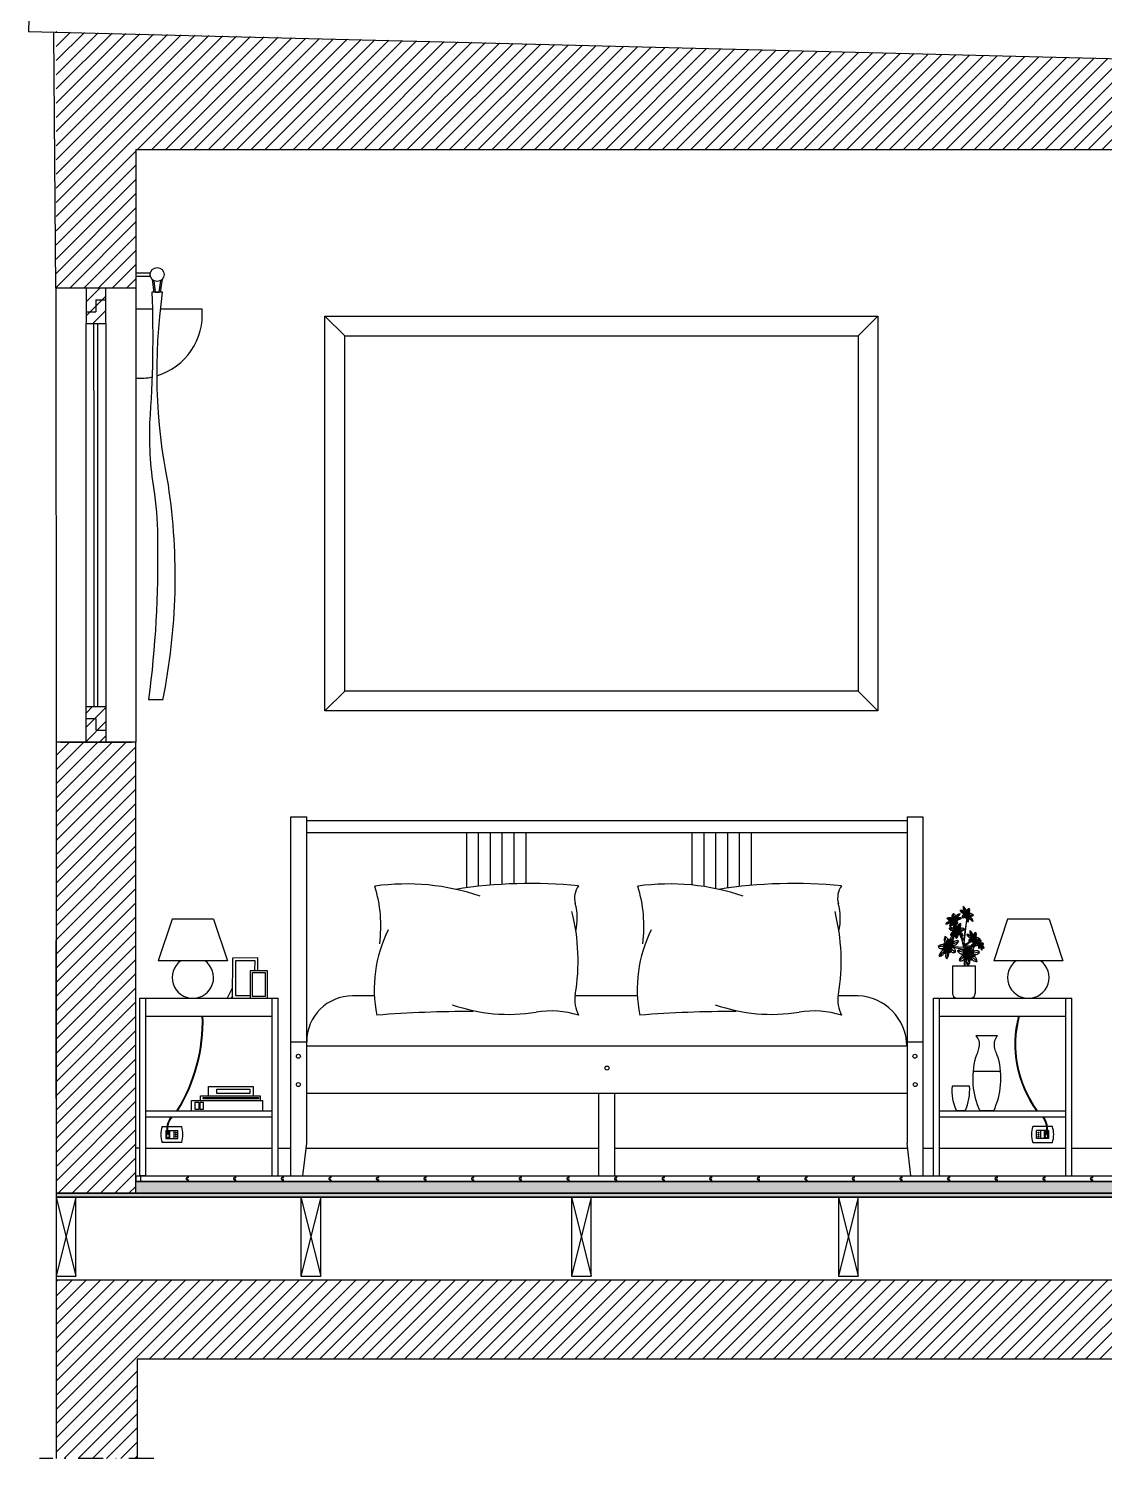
# Model space of a CAD drawing. Header units: millimetres. Extents: x -34406 to 2004, y -1078 to 14557.
# Drawn here: x 36.6 to 309, y -529.2 to -167.1 of the extents above; entities that cross this region are included whole.
import ezdxf

# ---------------------------------------------------------------- set-up
doc = ezdxf.new("R2010")
doc.units = ezdxf.units.MM
doc.header["$LTSCALE"] = 0.5
doc.linetypes.add('TRATTOPUNTO', pattern=[25.4, 12.7, -6.35, 0, -6.35])
for name, color, linetype in [('.', 254, 'Continuous'), ('A-FURN', 8, 'Continuous'), ('A-GLAZ-FULL', 4, 'Continuous'), ('A-SECT-PATT', 254, 'Continuous'), ('DETTAGLI', 60, 'Continuous'), ('IN-FURN', 3, 'Continuous'), ('interruzione', 200, 'Continuous'), ('PARQUET', 35, 'Continuous'), ('RETINI', 30, 'Continuous')]:
    doc.layers.add(name, color=color, linetype=linetype)
doc.layers.add('A-ELEV-MBE1', color=7, linetype='Continuous', lineweight=35)
doc.layers.add('A-SECT-MCUT', color=254, linetype='Continuous', lineweight=35)
pattern_1 = [(0, (947.4802, -902.038), (0, 1.397), [1.016, -0.381]), (90, (947.4802, -902.038), (-1.397, 9e-17), [1.016, -0.381])]

msp = doc.modelspace()

# ---------------------------------------------------------------- hatches: boundary and pattern name
at = {"layer": '.', "ltscale": 0.6, "transparency": 33554687}
h = msp.add_hatch(dxfattribs=at)
h.set_pattern_fill('ANSI31', color=256, scale=0.8)
h.paths.add_polyline_path([(56.12, -232.8), (51.12, -232.8), (51.12, -238.75), (53.62, -238.75), (53.62, -235.75), (56.12, -235.75)])
h.paths.add_polyline_path([(56.12, -235.75), (53.62, -235.75), (53.62, -238.75), (51.12, -238.75), (51.12, -241.75), (56.12, -241.75)])
h.paths.add_polyline_path([(56.13, -338.79), (51.13, -338.79), (51.13, -341.79), (53.63, -341.79), (53.63, -344.79), (56.13, -344.79)])
h.paths.add_polyline_path([(56.13, -344.79), (53.63, -344.79), (53.63, -341.79), (51.13, -341.79), (51.13, -347.79), (56.13, -347.79)])
at = {"layer": '.', "transparency": 33554687}
h = msp.add_hatch(dxfattribs=at)
h.set_pattern_fill('ANSI31', color=256, scale=0.8)
h.paths.add_polyline_path([(503.15, -484.06), (454.04, -484.06), (43.54, -484.06), (43.54, -529.2), (64.04, -529.2), (64.04, -504.06), (438.79, -504.06), (438.79, -529.2), (454.04, -529.2), (454.04, -504.06), (503.15, -504.06)])
h.paths.add_polyline_path([(1007.27, -484.06), (596.76, -484.06), (547.66, -484.06), (547.66, -504.06), (596.76, -504.06), (596.76, -529.2), (612.01, -529.2), (612.01, -504.06), (986.76, -504.06), (986.76, -529.2), (1007.27, -529.2)])
h.paths.add_polyline_path([(1507.35, -473.19), (1239.74, -473.19), (1239.74, -473.19), (1234.74, -473.19), (1190.21, -473.19), (1190.21, -473.19), (1185.21, -473.19), (1137.16, -473.19), (1137.16, -473.19), (1132.16, -473.19), (1121.66, -473.19), (1121.66, -493.19), (1185.21, -493.19), (1185.21, -518.19), (1199.22, -518.19), (1199.22, -493.19), (1493.19, -493.19), (1493.19, -518.19), (1507.35, -518.19)])
h.paths.add_polyline_path([(2003.51, -473.15), (1993.02, -473.15), (1993.02, -473.15), (1988.02, -473.15), (1939.97, -473.15), (1939.97, -473.15), (1934.97, -473.15), (1890.43, -473.15), (1890.43, -473.15), (1885.43, -473.15), (1617.99, -473.15), (1617.99, -518.15), (1631.99, -518.15), (1631.99, -493.15), (1925.95, -493.15), (1925.95, -518.15), (1939.97, -518.15), (1939.97, -493.15), (2003.51, -493.15)])
at = {"layer": 'A-SECT-PATT', "transparency": 33554687}
h = msp.add_hatch(dxfattribs=at)
h.set_pattern_fill('ANSI31', color=256, scale=0.8)
h.set_pattern_definition([(45, (947.4802, -902.038), (-1.796051, 1.796051), [])])
h.paths.add_polyline_path([(63.74, -347.79), (43.54, -347.79), (43.54, -462.06), (63.74, -462.06), (63.74, -459.06)])
h.paths.add_polyline_path([(43.54, -232.8), (63.74, -232.8), (63.74, -197.66), (403.74, -197.66), (438.74, -197.66), (438.74, -259.06), (443.24, -259.06), (453.74, -259.06), (453.74, -178.37), (334.53, -175.29), (43.54, -167.82)])
h = msp.add_hatch(dxfattribs=at)
h.set_pattern_fill('ANGLE', color=256, scale=0.2)
h.set_pattern_definition(pattern_1)
h.paths.add_polyline_path([(149.51, -462.06), (43.54, -462.06), (43.54, -463.06), (48.54, -463.06), (149.22, -463.06)])
h = msp.add_hatch(dxfattribs=at)
h.set_pattern_fill('ANGLE', color=256, scale=0.2)
h.set_pattern_definition(pattern_1)
h.paths.add_polyline_path([(336.37, -462.06), (149.51, -462.06), (149.22, -463.06), (336.23, -463.06)])
h.paths.add_polyline_path([(503.15, -462.06), (336.37, -462.06), (336.23, -463.06), (503.15, -463.06)])
at = {"layer": 'RETINI', "transparency": 33554508}
h = msp.add_hatch(color=256, dxfattribs=at)
h.dxf.hatch_style = 1
h.paths.add_polyline_path([(438.7, -459.07), (63.74, -459.08), (63.74, -462.06), (438.7, -462.06)])

# ---------------------------------------------------------------- linework, layer by layer
for p, q in [((334.53, -175.29), (36.56, -167.91)), ((63.74, -197.66), (438.74, -197.66)), ((63.74, -197.66), (63.74, -232.8)), ((63.74, -232.8), (43.5, -232.8)), ((63.74, -347.79), (43.51, -347.79)), ((43.54, -347.79), (43.54, -529.2)), ((453.74, -484.06), (43.54, -484.06)), ((438.79, -504.06), (64.04, -504.06)), ((64.04, -504.06), (64.04, -529.2))]:
    msp.add_line(p, q)
at = {"ltscale": 0.6}
msp.add_line((43.5, -232.8), (42.96, -168.07), dxfattribs=at)
at = {"transparency": 33554687}
for p, q in [((51.12, -232.75), (51.12, -241.75)), ((56.12, -241.75), (56.12, -232.75)), ((51.12, -238.75), (53.61, -238.75)), ((53.62, -235.75), (53.62, -238.75)), ((53.62, -235.75), (56.12, -235.75)), ((51.12, -241.75), (56.12, -241.75)), ((51.13, -338.79), (56.13, -338.79)), ((51.13, -347.79), (51.13, -338.79)), ((56.13, -338.79), (56.13, -347.79)), ((51.13, -341.79), (53.62, -341.79)), ((53.63, -344.79), (53.63, -341.79)), ((53.63, -344.79), (56.13, -344.79)), ((44.63, -347.79), (62.63, -347.79))]:
    msp.add_line(p, q, dxfattribs=at)
for points in [[(36.87, -153.9), (36.56, -167.91)], [(63.74, -462.06), (63.74, -347.79)]]:
    msp.add_lwpolyline(points)
at = {"layer": 'A-ELEV-MBE1'}
msp.add_line((43.54, -398), (43.54, -438), dxfattribs=at)
at = {"layer": 'A-FURN'}
for p, q in [((67.87, -230.56), (68.31, -233.87)), ((68.27, -230.88), (68.61, -233.83)), ((69.63, -233.83), (70.04, -230.88)), ((69.93, -233.87), (70.45, -230.53)), ((68.61, -233.83), (69.63, -233.83)), ((67.91, -238.1), (63.74, -238.1)), ((80.49, -238.1), (69.92, -238.1)), ((111.61, -339.89), (111.61, -239.89)), ((111.61, -239.89), (251.61, -239.89)), ((116.61, -244.89), (111.61, -239.89)), ((246.61, -244.89), (251.61, -239.89)), ((251.61, -239.89), (251.61, -339.89)), ((116.61, -244.89), (246.61, -244.89)), ((116.61, -334.89), (116.61, -244.89)), ((246.61, -244.89), (246.61, -334.89)), ((116.61, -334.89), (111.61, -339.89)), ((246.61, -334.89), (116.61, -334.89)), ((246.61, -334.89), (251.61, -339.89)), ((66.94, -336.94), (70.56, -337.01)), ((251.61, -339.89), (111.61, -339.89)), ((102.98, -457.66), (102.98, -366.66)), ((102.98, -366.66), (106.98, -366.66)), ((106.98, -449.38), (106.98, -366.66)), ((106.98, -367.66), (258.98, -367.66)), ((258.98, -366.66), (262.98, -366.66)), ((258.98, -366.66), (258.98, -449.38)), ((262.98, -366.66), (262.98, -457.66)), ((106.98, -370.66), (258.98, -370.66)), ((147.51, -384.65), (147.51, -370.66)), ((150.51, -384.29), (150.51, -370.66)), ((153.51, -384), (153.51, -370.66)), ((156.51, -383.79), (156.51, -370.66)), ((159.51, -383.65), (159.51, -370.66)), ((162.51, -383.58), (162.51, -370.66)), ((204.51, -370.66), (204.51, -383.98)), ((207.51, -370.66), (207.51, -384.36)), ((210.51, -370.66), (210.51, -384.9)), ((213.51, -370.66), (213.51, -384.73)), ((216.51, -370.66), (216.51, -384.36)), ((219.51, -370.66), (219.51, -384.05)), ((72.9, -392.66), (69.4, -403.16)), ((83.4, -392.66), (72.9, -392.66)), ((83.4, -392.66), (86.9, -403.16)), ((284.45, -392.66), (280.95, -403.16)), ((294.95, -392.66), (284.45, -392.66)), ((294.95, -392.66), (298.45, -403.16)), ((86.9, -403.16), (69.4, -403.16)), ((298.45, -403.16), (280.95, -403.16)), ((64.74, -412.66), (99.73, -412.66)), ((64.74, -457.66), (64.74, -412.66)), ((66.24, -457.66), (66.24, -412.66)), ((93.45, -412.61), (93.44, -412.63)), ((94.15, -412.62), (94.15, -412.63)), ((98.23, -457.67), (98.23, -412.67)), ((99.73, -457.67), (99.73, -412.67)), ((265.7, -457.66), (265.7, -412.66)), ((265.7, -412.66), (300.69, -412.66)), ((267.2, -457.66), (267.2, -412.66)), ((299.19, -457.67), (299.19, -412.67)), ((300.69, -457.67), (300.69, -412.67)), ((66.24, -417.16), (98.23, -417.16)), ((267.2, -417.16), (299.19, -417.16)), ((102.98, -423.66), (106.98, -423.66)), ((258.98, -423.66), (262.98, -423.66)), ((106.98, -424.66), (258.98, -424.66)), ((106.98, -436.66), (258.98, -436.66)), ((180.98, -457.66), (180.98, -436.66)), ((184.98, -457.66), (184.98, -436.66)), ((66.24, -441.16), (98.23, -441.16)), ((267.2, -441.16), (299.19, -441.16)), ((66.24, -442.66), (98.23, -442.66)), ((267.2, -442.66), (299.19, -442.66)), ((105.98, -457.66), (106.98, -449.38)), ((259.98, -457.66), (258.98, -449.38))]:
    msp.add_line(p, q, dxfattribs=at)
at = {"layer": 'A-FURN', "ltscale": 2}
for p, q in [((124.11, -412.02), (118.61, -412.02)), ((190.71, -412.02), (174.94, -412.02)), ((246.58, -412.02), (241.54, -412.02))]:
    msp.add_line(p, q, dxfattribs=at)
at = {"layer": 'A-FURN', "ltscale": 0.5}
for p, q in [((66.24, -457.66), (64.74, -457.66)), ((98.23, -457.66), (99.73, -457.66)), ((102.98, -457.66), (105.98, -457.66)), ((180.98, -457.66), (184.98, -457.66)), ((259.98, -457.66), (262.98, -457.66)), ((265.7, -457.66), (267.2, -457.66)), ((299.19, -457.66), (300.69, -457.66))]:
    msp.add_line(p, q, dxfattribs=at)
at = {"layer": 'A-FURN'}
msp.add_lwpolyline([(67.38, -229.02), (63.74, -229.02), (63.74, -229.74), (67.38, -229.74)], close=True, dxfattribs=at)
for points in [[(67.78, -233.85, -0.027681), (67.18, -266.94, 0.050901), (68.44, -284.97, -0.008328)], [(70.54, -337.13, 0.087625), (71.95, -282.61, -0.084991), (70.49, -233.85, -0.601146)], [(69.06, -254.96, 0.354516), (80.49, -238.1)], [(63.74, -255.6, 0.070493), (67.81, -255.29, 0.032893)], [(69.19, -297.12, -0.037422), (66.94, -336.95)]]:
    msp.add_lwpolyline(points, format="xyb", dxfattribs=at)
msp.add_lwpolyline([(70.49, -233.85), (67.78, -233.85)], dxfattribs=at)
at = {"layer": 'A-FURN', "ltscale": 0.6}
msp.add_lwpolyline([(68.44, -284.97, -0.040279), (69.19, -297.12, -0.068778)], format="xyb", dxfattribs=at)
at = {"layer": 'A-FURN'}
for centre, radius in [((69.12, -229.35), 1.77), ((104.87, -427.34), 0.5), ((260.98, -427.34), 0.5), ((183.02, -430.33), 0.5), ((104.87, -434.51), 0.5), ((261.06, -434.51), 0.5)]:
    msp.add_circle(centre, radius, dxfattribs=at)
for centre, radius, start, end in [((132.24, -441.13), 57.43, 71.0292, 98.0146), ((163.67, -505.82), 122.24, 84.3095, 98.9414), ((198.84, -441.13), 57.43, 71.0292, 98.0146), ((230.27, -505.82), 122.24, 84.3095, 98.9414), ((91.64, -394.35), 34.11, 352.4611, 17.1991), ((180.08, -387.26), 5.28, 144.3788, 195.1988), ((158.24, -394.35), 34.11, 352.4611, 17.1991), ((246.69, -387.26), 5.28, 144.3788, 195.1988), ((124.98, -403.2), 50.72, 350.3711, 14.26), ((160.89, -392.47), 14.6, 347.312, 15.1988), ((191.59, -403.2), 50.72, 350.3711, 14.26), ((227.5, -392.47), 14.6, 347.312, 15.1988), ((157.64, -410.38), 33.57, 153.3319, 191.2891), ((224.24, -410.38), 33.57, 153.3319, 191.2891), ((78.15, -407.41), 5.25, 125.9506, 54.0494), ((289.7, -407.41), 5.25, 125.9506, 54.0494), ((183.36, -413.1), 8.49, 170.3711, 206.9649), ((249.96, -413.1), 8.49, 170.3711, 206.9649), ((147.08, -691.08), 275.05, 89.5815, 94.6632), ((158.11, -373.57), 43.16, 250.6572, 279.2501), ((168.81, -438.91), 23.04, 72.3598, 99.3926), ((213.68, -691.08), 275.05, 89.5815, 94.6632), ((224.71, -373.57), 43.16, 250.6572, 279.2501), ((235.41, -438.91), 23.04, 72.3598, 99.3926)]:
    msp.add_arc(centre, radius, start, end, dxfattribs=at)
at = {"layer": 'A-FURN', "ltscale": 2}
for centre, radius, start, end in [((118.61, -423.66), 11.63, 90, 180), ((246.05, -424.94), 12.92, 1.2362, 87.651)]:
    msp.add_arc(centre, radius, start, end, dxfattribs=at)
at = {"layer": 'A-GLAZ-FULL', "ltscale": 0.6}
for p, q in [((43.5, -232.8), (43.54, -347.79)), ((63.74, -232.8), (63.74, -347.79))]:
    msp.add_line(p, q, dxfattribs=at)
at = {"layer": 'A-GLAZ-FULL', "transparency": 33554687}
for p, q in [((51.13, -275.79), (51.12, -241.75)), ((53.13, -275.79), (53.12, -241.75)), ((54.13, -275.79), (54.12, -241.75)), ((56.12, -241.75), (56.13, -275.79)), ((51.13, -338.79), (51.13, -275.79)), ((53.13, -338.79), (53.13, -275.79)), ((54.13, -338.79), (54.13, -275.79)), ((56.13, -275.79), (56.13, -338.79))]:
    msp.add_line(p, q, dxfattribs=at)
at = {"layer": 'A-SECT-MCUT'}
for p, q in [((443.24, -459.06), (63.74, -459.06)), ((43.53, -462.06), (453.74, -462.06)), ((503.15, -463.06), (43.53, -463.06))]:
    msp.add_line(p, q, dxfattribs=at)
at = {"layer": 'A-SECT-PATT'}
for p, q in [((48.54, -463.06), (43.54, -483.06)), ((43.54, -463.06), (48.54, -483.06)), ((110.53, -463.06), (105.53, -483.06)), ((105.53, -463.06), (110.53, -483.06)), ((179.03, -463.06), (174.03, -483.06)), ((174.03, -463.06), (179.03, -483.06)), ((241.64, -463.06), (246.64, -483.06)), ((246.64, -463.06), (241.64, -483.06))]:
    msp.add_line(p, q, dxfattribs=at)
for points in [[(48.54, -463.06), (43.54, -463.06), (43.54, -483.06), (48.54, -483.06)], [(110.53, -463.06), (105.53, -463.06), (105.53, -483.06), (110.53, -483.06)], [(179.03, -463.06), (174.03, -463.06), (174.03, -483.06), (179.03, -483.06)], [(246.64, -463.06), (241.64, -463.06), (241.64, -483.06), (246.64, -483.06)]]:
    msp.add_lwpolyline(points, close=True, dxfattribs=at)
at = {"layer": 'DETTAGLI'}
for p, q in [((274.18, -391.43), (272.4, -390.4)), ((274.18, -391.43), (273.19, -389.39)), ((274.18, -391.43), (273.26, -390.41)), ((274.18, -391.43), (274.03, -390.25)), ((274.18, -391.43), (274.73, -389.92)), ((274.18, -391.43), (274.92, -390.97)), ((271.97, -392.11), (268.76, -393.88)), ((271.74, -393.02), (269.14, -392.37)), ((270.77, -392.78), (269.56, -393.01)), ((272.36, -391.18), (269.81, -393.74)), ((271.29, -391.71), (269.9, -394.56)), ((270.77, -392.78), (270.21, -392.11)), ((270.77, -392.78), (270.74, -391.17)), ((270.77, -392.78), (272.78, -392.39)), ((270.77, -392.78), (270.78, -393.74)), ((270.77, -392.78), (271.68, -393.89)), ((274.18, -391.43), (272.94, -392.18)), ((274.18, -391.43), (273.17, -391.34)), ((274.18, -391.43), (273.85, -392.33)), ((274.18, -391.43), (274.42, -393.39)), ((274.18, -391.43), (275.85, -391.58)), ((274.18, -391.43), (275.71, -393.12)), ((274.18, -391.43), (275.24, -392.04)), ((274.18, -391.43), (274.77, -392.65)), ((270.8, -398.08), (267.09, -402.05)), ((269.41, -399.57), (268.58, -397.09)), ((269.41, -399.57), (270.9, -396.48)), ((269.41, -399.57), (269.63, -397.71)), ((269.41, -399.57), (272.09, -398.19)), ((275.87, -397.53), (274.09, -396.51)), ((275.87, -397.53), (274.63, -398.29)), ((275.87, -397.53), (274.86, -397.44)), ((274.88, -395.5), (276.46, -398.75)), ((275.87, -397.53), (274.95, -396.51)), ((275.87, -397.53), (275.53, -398.44)), ((275.87, -397.53), (275.72, -396.35)), ((275.87, -397.53), (276.42, -396.02)), ((275.87, -397.53), (276.61, -397.08)), ((275.87, -397.53), (276.1, -399.5)), ((275.87, -397.53), (277.54, -397.68)), ((275.87, -397.53), (277.4, -399.23)), ((275.87, -397.53), (276.93, -398.15)), ((277.57, -399.12), (276.82, -397.9)), ((277.57, -399.12), (277.33, -398.3)), ((277.57, -399.12), (277.62, -397.89)), ((269.41, -399.57), (266.88, -399.57)), ((269.41, -399.57), (267.79, -400.39)), ((269.41, -399.57), (268.29, -398.74)), ((269.41, -399.57), (268.51, -401.42)), ((269.41, -399.57), (269.04, -402.66)), ((269.41, -399.57), (269.9, -401.06)), ((269.41, -399.57), (270.92, -399.57)), ((269.41, -399.57), (271.26, -400.94)), ((277.57, -399.12), (276.58, -398.82)), ((277.57, -399.12), (276.99, -398.61)), ((277.57, -399.12), (277.08, -399.3)), ((277.57, -399.12), (277.09, -399.97)), ((277.57, -399.12), (277.53, -399.85)), ((277.57, -399.12), (277.85, -398.6)), ((277.57, -399.12), (278.38, -398.81)), ((277.57, -399.12), (278.15, -399.29)), ((277.57, -399.12), (278.52, -399.96)), ((277.57, -399.12), (277.95, -400.47)), ((277.57, -399.12), (278.01, -399.85)), ((270.51, -404.48), (276.23, -404.48)), ((270.51, -404.48), (270.51, -411.46)), ((276.23, -404.48), (276.23, -411.46)), ((88.16, -409.92), (86.85, -412.63)), ((88.15, -412.1), (87.88, -412.64)), ((271.45, -412.63), (275.29, -412.63)), ((281.93, -422.13), (276.43, -422.13)), ((282.68, -431.17), (275.68, -431.17)), ((80.11, -438.58), (80.11, -437.38)), ((80.11, -437.38), (95.22, -437.38)), ((82.14, -437.38), (82.14, -435.01)), ((82.14, -435.01), (93.39, -435.01)), ((93.39, -435.01), (93.39, -437.38)), ((95.22, -437.38), (95.22, -438.58)), ((274.8, -434.89), (270.41, -434.89)), ((77.8, -441.15), (77.8, -438.58)), ((77.8, -438.58), (95.8, -438.58)), ((95.8, -438.58), (95.8, -441.15)), ((273.7, -441.16), (271.51, -441.16)), ((280.93, -441.17), (277.43, -441.17)), ((70.34, -445.17), (71.59, -445.17)), ((71.78, -445.17), (75.34, -445.17)), ((294.36, -445.17), (290.8, -445.17)), ((295.8, -445.17), (294.55, -445.17)), ((71.34, -446.17), (71.34, -448.17)), ((71.34, -446.17), (71.56, -446.17)), ((71.34, -448.17), (74.34, -448.17)), ((71.51, -446.44), (71.59, -446.44)), ((71.51, -447.89), (71.51, -446.44)), ((72.17, -447.89), (71.51, -447.89)), ((71.75, -446.17), (74.34, -446.17)), ((71.77, -446.44), (72.17, -446.44)), ((72.17, -446.44), (72.17, -447.89)), ((72.34, -448.17), (72.34, -446.17)), ((73.34, -446.17), (73.34, -448.17)), ((74.34, -448.17), (74.34, -446.17)), ((291.8, -448.17), (291.8, -446.17)), ((294.4, -446.17), (291.8, -446.17)), ((294.8, -448.17), (291.8, -448.17)), ((292.8, -446.17), (292.8, -448.17)), ((293.8, -448.17), (293.8, -446.17)), ((294.37, -446.44), (293.98, -446.44)), ((293.98, -446.44), (293.98, -447.89)), ((293.98, -447.89), (294.64, -447.89)), ((294.64, -446.44), (294.56, -446.44)), ((294.8, -446.17), (294.58, -446.17)), ((294.64, -447.89), (294.64, -446.44)), ((294.8, -446.17), (294.8, -448.17)), ((75.34, -449.17), (70.34, -449.17)), ((290.8, -449.17), (295.8, -449.17))]:
    msp.add_line(p, q, dxfattribs=at)
for points in [[(273.71, -404.48), (273.71, -399.8), (277.91, -399.12), (273.71, -399.57), (275.98, -397.42), (273.37, -399.46), (274.26, -391.23), (273.3, -398.04), (270.77, -392.78), (272.81, -397.64), (273.26, -399.8), (269.41, -399.57), (273.49, -400.25), (273.43, -404.48)], [(94.61, -405.67), (94.63, -402.44), (88.22, -402.46), (88.14, -412.61), (94.57, -412.63)], [(93.87, -405.67), (93.89, -403.18), (88.96, -403.19), (88.91, -411.97), (92.64, -411.96)]]:
    msp.add_lwpolyline(points, dxfattribs=at)
for points in [[(271.59, -395.49), (270.67, -394.69, 0.477945), (271.29, -395.23, 0.477945), (270.67, -394.69)], [(271.59, -395.49), (270.79, -393.63, 0.477945), (271.33, -394.89, 0.477945), (270.79, -393.63)], [(272.54, -393.71), (271.01, -396.56, 0.477945), (271.4, -395.83, 0.477945), (271.01, -396.56)], [(271.59, -395.49), (271.64, -394.28, 0.477945), (271.6, -395.1, 0.477945), (271.64, -394.28)], [(272.54, -393.71, 0.477945), (271.89, -394.91, 0.477945), (272.54, -393.71)], [(271.59, -395.49), (269.64, -394.95, 0.477945), (270.96, -395.31, 0.477945), (269.64, -394.95)], [(271.59, -395.49), (269.95, -396.68, 0.477945), (271.06, -395.87, 0.477945), (269.95, -396.68)], [(271.59, -395.49), (270.39, -395.7, 0.477945), (271.2, -395.56, 0.477945), (270.39, -395.7)], [(271.59, -395.49), (271.49, -397.51, 0.477945), (271.56, -396.14, 0.477945), (271.49, -397.51)], [(271.59, -395.49), (272.57, -394.78, 0.477945), (271.9, -395.26, 0.477945), (272.57, -394.78)], [(271.59, -395.49), (273.57, -395.13, 0.477945), (272.23, -395.37, 0.477945), (273.57, -395.13)], [(271.59, -395.49), (272.06, -396.6, 0.477945), (271.74, -395.85, 0.477945), (272.06, -396.6)], [(271.59, -395.49), (273.11, -396.82, 0.477945), (272.08, -395.92, 0.477945), (273.11, -396.82)], [(271.59, -395.49), (272.75, -395.81, 0.477945), (271.96, -395.59, 0.477945), (272.75, -395.81)], [(274.54, -401.42), (271.75, -400.65, 0.477945), (273.64, -401.17, 0.477945), (271.75, -400.65)], [(274.54, -401.42), (272.2, -403.12, 0.477945), (273.78, -401.97, 0.477945), (272.2, -403.12)], [(274.54, -401.42), (272.83, -401.73, 0.477945), (273.98, -401.52, 0.477945), (272.83, -401.73)], [(274.54, -401.42), (273.23, -400.28, 0.477945), (274.11, -401.05, 0.477945), (273.23, -400.28)], [(274.54, -401.42), (273.4, -398.77, 0.477945), (274.17, -400.56, 0.477945), (273.4, -398.77)], [(274.54, -401.42), (273.71, -402.95, 0.477945), (274.27, -401.91, 0.477945), (273.71, -402.95)], [(274.61, -399.69), (274.41, -404.3, 0.477945), (274.49, -402.35, 0.477945), (274.41, -404.3)], [(274.61, -399.69, 0.477945), (274.56, -400.86, 0.477945), (274.61, -399.69)], [(274.54, -401.42), (275.9, -398.88, 0.477945), (274.98, -400.6, 0.477945), (275.9, -398.88)], [(274.54, -401.42), (275.94, -400.4, 0.477945), (274.99, -401.09, 0.477945), (275.94, -400.4)], [(274.54, -401.42), (277.37, -400.91, 0.477945), (275.45, -401.26, 0.477945), (277.37, -400.91)], [(274.54, -401.42), (275.22, -403.01, 0.477945), (274.75, -401.94, 0.477945), (275.22, -403.01)], [(274.54, -401.42), (276.71, -403.32, 0.477945), (275.24, -402.04, 0.477945), (276.71, -403.32)], [(274.54, -401.42), (276.2, -401.88, 0.477945), (275.07, -401.57, 0.477945), (276.2, -401.88)], [(74.11, -441.16, 0.148673), (80.53, -417.16)], [(74.3, -441.16, 0.148044), (80.7, -417.16)], [(291.84, -441.16, -0.223393), (287.27, -417.16)], [(292.03, -441.16, -0.225726), (287.47, -417.16)]]:
    msp.add_lwpolyline(points, format="xyb", dxfattribs=at)
for points in [[(97.06, -405.67), (92.69, -405.67), (92.64, -412.6), (97.02, -412.66)], [(96.56, -406.17), (93.2, -406.18), (93.16, -412.16), (96.52, -412.16)], [(80.75, -437.77), (94.77, -437.77), (94.77, -438.12), (80.75, -438.12)], [(84.26, -435.64), (92.56, -435.64), (92.56, -436.76), (84.26, -436.76)], [(78.71, -438.98), (79.63, -438.98), (79.63, -440.83), (78.71, -440.83)], [(80.04, -438.98), (80.78, -438.98), (80.78, -440.83), (80.04, -440.83)]]:
    msp.add_lwpolyline(points, close=True, dxfattribs=at)
for centre in [(73.84, -446.67), (73.84, -447.17), (73.84, -447.67), (292.3, -446.67), (292.3, -447.17), (292.3, -447.67)]:
    msp.add_circle(centre, 0.125, dxfattribs=at)
for centre, radius, start, end in [((271.74, -411.44), 1.23, 181.3821, 256.606), ((275, -411.44), 1.23, 283.394, 358.6179), ((274.12, -424.38), 3.23, 348.3323, 44.1926), ((284.25, -424.38), 3.23, 135.8074, 191.6677), ((267.53, -423.07), 9.94, 331.7599, 348.8308), ((290.83, -423.07), 9.94, 191.1692, 208.2401), ((295.14, -432.91), 19.53, 164.735, 204.9889), ((263.23, -432.91), 19.53, 335.0111, 15.265), ((282.11, -436.07), 11.76, 174.2273, 205.6252), ((262.83, -436.02), 12.02, 334.7136, 5.418), ((76.47, -447.17), 6.44, 161.9195, 198.0805), ((76.52, -445.82), 4.97, 140.491, 195.6737), ((76.58, -445.82), 4.84, 139.1723, 196.0446), ((69.21, -447.17), 6.44, 341.9195, 18.0805), ((296.93, -447.17), 6.44, 161.9195, 198.0805), ((289.57, -445.82), 4.84, 343.9554, 40.8277), ((289.62, -445.82), 4.97, 344.3263, 39.509), ((289.68, -447.17), 6.44, 341.9195, 18.0805), ((71.83, -447.11), 0.104, 207.3287, 332.6713), ((294.31, -447.11), 0.104, 207.3287, 332.6713)]:
    msp.add_arc(centre, radius, start, end, dxfattribs=at)
for centre, major_axis, ratio, start_param, end_param in [((272.96, -391.23), (-0.584, 0.817), 0.625, 4.448853, 6.232247), ((273.04, -390.26), (-0.584, 0.817), 0.625, 1.30726, 3.090654), ((273.93, -390), (-0.584, 0.817), 0.625, 0.409662, 2.193056), ((273.12, -390.17), (-0.584, 0.817), 0.625, 3.551255, 5.334649), ((273.72, -390.56), (-0.351, 0.49), 0.625, 0.858461, 2.641855), ((273.42, -390.94), (-0.351, 0.49), 0.625, 4.000054, 5.783448), ((274.37, -390.74), (-0.351, 0.49), 0.625, -0.039137, 1.744257), ((273.79, -390.55), (-0.351, 0.49), 0.625, 3.102456, 4.88585), ((275, -390.81), (-0.584, 0.817), 0.625, -0.487936, 1.295458), ((274.08, -390.05), (-0.584, 0.817), 0.625, 2.653657, 4.437051), ((274.88, -391.44), (-0.351, 0.49), 0.625, -0.936735, 0.846659), ((274.45, -390.81), (-0.351, 0.49), 0.625, 2.204858, 3.988252), ((273.71, -392.45), (-0.584, 0.817), 0.625, -0.936735, 0.846659), ((273.01, -391.4), (-0.584, 0.817), 0.625, 2.204858, 3.988252), ((273.62, -391.7), (-0.351, 0.49), 0.625, -1.385533, 0.39786), ((273.41, -391.03), (-0.351, 0.49), 0.625, 1.756059, 3.539453), ((274.24, -392.25), (-0.351, 0.49), 0.625, -0.487936, 1.295458), ((273.68, -391.8), (-0.351, 0.49), 0.625, 2.653657, 4.437051), ((274.82, -392.89), (-0.584, 0.817), 0.625, -0.039137, 1.744257), ((273.85, -392.56), (-0.584, 0.817), 0.625, 3.102456, 4.88585), ((274.81, -392.18), (-0.351, 0.49), 0.625, 0.409662, 2.193056), ((274.32, -392.28), (-0.351, 0.49), 0.625, 3.551255, 5.334649), ((274.86, -392.13), (-0.351, 0.49), 0.625, 4.448853, 6.232247), ((274.91, -391.54), (-0.351, 0.49), 0.625, 1.30726, 3.090654), ((274.94, -392.87), (-0.584, 0.817), 0.625, 4.000054, 5.783448), ((275.44, -392.23), (-0.584, 0.817), 0.625, 0.858461, 2.641855), ((275.45, -392.09), (-0.584, 0.817), 0.625, -1.385533, 0.39786), ((275.11, -390.96), (-0.584, 0.817), 0.625, 1.756059, 3.539453), ((269.56, -397.39), (0.81, 1.27), 0.666667, 1.756059, 3.539453), ((268.16, -398.47), (0.81, 1.27), 0.666667, -1.385533, 0.39786), ((269.99, -398.23), (0.488, 0.761), 0.666667, 1.30726, 3.090654), ((269.11, -398.46), (0.488, 0.761), 0.666667, 4.448853, 6.232247), ((271.01, -397.72), (0.81, 1.27), 0.666667, 0.858461, 2.641855), ((270.55, -398.91), (0.488, 0.761), 0.666667, 0.409662, 2.193056), ((270.1, -398.26), (0.488, 0.761), 0.666667, 3.551255, 5.334649), ((269.78, -397.33), (0.81, 1.27), 0.666667, 4.000054, 5.783448), ((271.25, -399.44), (0.81, 1.27), 0.666667, -0.039137, 1.744257), ((271.12, -397.88), (0.81, 1.27), 0.666667, 3.102456, 4.88585), ((274.65, -397.34), (-0.584, 0.817), 0.625, 4.448853, 6.232247), ((274.73, -396.37), (-0.584, 0.817), 0.625, 1.30726, 3.090654), ((275.4, -398.55), (-0.584, 0.817), 0.625, -0.936735, 0.846659), ((274.7, -397.51), (-0.584, 0.817), 0.625, 2.204858, 3.988252), ((275.62, -396.1), (-0.584, 0.817), 0.625, 0.409662, 2.193056), ((275.31, -397.81), (-0.351, 0.49), 0.625, -1.385533, 0.39786), ((275.1, -397.13), (-0.351, 0.49), 0.625, 1.756059, 3.539453), ((274.81, -396.27), (-0.584, 0.817), 0.625, 3.551255, 5.334649), ((275.41, -396.67), (-0.351, 0.49), 0.625, 0.858461, 2.641855), ((275.11, -397.05), (-0.351, 0.49), 0.625, 4.000054, 5.783448), ((275.92, -398.36), (-0.351, 0.49), 0.625, -0.487936, 1.295458), ((275.37, -397.9), (-0.351, 0.49), 0.625, 2.653657, 4.437051), ((276.06, -396.85), (-0.351, 0.49), 0.625, -0.039137, 1.744257), ((276.51, -399), (-0.584, 0.817), 0.625, -0.039137, 1.744257), ((275.48, -396.65), (-0.351, 0.49), 0.625, 3.102456, 4.88585), ((276.69, -396.91), (-0.584, 0.817), 0.625, -0.487936, 1.295458), ((275.54, -398.67), (-0.584, 0.817), 0.625, 3.102456, 4.88585), ((276.5, -398.29), (-0.351, 0.49), 0.625, 0.409662, 2.193056), ((275.77, -396.15), (-0.584, 0.817), 0.625, 2.653657, 4.437051), ((276.01, -398.39), (-0.351, 0.49), 0.625, 3.551255, 5.334649), ((276.57, -397.55), (-0.351, 0.49), 0.625, -0.936735, 0.846659), ((276.14, -396.92), (-0.351, 0.49), 0.625, 2.204858, 3.988252), ((276.54, -398.23), (-0.351, 0.49), 0.625, 4.448853, 6.232247), ((276.6, -397.65), (-0.351, 0.49), 0.625, 1.30726, 3.090654), ((276.63, -398.97), (-0.584, 0.817), 0.625, 4.000054, 5.783448), ((277.13, -398.34), (-0.584, 0.817), 0.625, 0.858461, 2.641855), ((277.14, -398.19), (-0.584, 0.817), 0.625, -1.385533, 0.39786), ((276.8, -397.07), (-0.584, 0.817), 0.625, 1.756059, 3.539453), ((277.25, -398.15), (-0.267, 0.568), 0.6, 0.858461, 2.641855), ((276.89, -398.47), (-0.267, 0.568), 0.6, 4.000054, 5.783448), ((277.56, -398.58), (-0.16, 0.341), 0.6, 0.409662, 2.193056), ((277.26, -398.58), (-0.16, 0.341), 0.6, 3.551255, 5.334649), ((277.87, -398.46), (-0.267, 0.568), 0.6, -0.039137, 1.744257), ((277.33, -398.15), (-0.267, 0.568), 0.6, 3.102456, 4.88585), ((267.48, -400.44), (0.81, 1.27), 0.666667, -0.487936, 1.295458), ((268, -398.7), (0.81, 1.27), 0.666667, 2.653657, 4.437051), ((267.5, -400.67), (0.81, 1.27), 0.666667, 3.551255, 5.334649), ((268.25, -401.75), (0.81, 1.27), 0.666667, 0.409662, 2.193056), ((268.38, -400.58), (0.488, 0.761), 0.666667, -0.039137, 1.744257), ((268.3, -399.65), (0.488, 0.761), 0.666667, 3.102456, 4.88585), ((268.99, -398.55), (0.488, 0.761), 0.666667, 2.204858, 3.988252), ((268.35, -399.49), (0.488, 0.761), 0.666667, -0.936735, 0.846659), ((269.18, -400.91), (0.488, 0.761), 0.666667, 0.858461, 2.641855), ((268.45, -400.68), (0.488, 0.761), 0.666667, 4.000054, 5.783448), ((269.89, -401.42), (0.81, 1.27), 0.666667, 1.30726, 3.090654), ((268.43, -401.81), (0.81, 1.27), 0.666667, 4.448853, 6.232247), ((270.15, -400.23), (0.488, 0.761), 0.666667, 1.756059, 3.539453), ((269.31, -400.88), (0.488, 0.761), 0.666667, -1.385533, 0.39786), ((270.25, -400.09), (0.488, 0.761), 0.666667, -0.487936, 1.295458), ((270.56, -399.05), (0.488, 0.761), 0.666667, 2.653657, 4.437051), ((271.17, -399.7), (0.81, 1.27), 0.666667, 2.204858, 3.988252), ((270.1, -401.26), (0.81, 1.27), 0.666667, -0.936735, 0.846659), ((276.96, -399.28), (-0.267, 0.568), 0.6, -1.385533, 0.39786), ((276.87, -398.56), (-0.267, 0.568), 0.6, 1.756059, 3.539453), ((277.14, -398.96), (-0.16, 0.341), 0.6, 4.448853, 6.232247), ((277.23, -398.61), (-0.16, 0.341), 0.6, 1.30726, 3.090654), ((277.49, -399.97), (-0.267, 0.568), 0.6, -0.487936, 1.295458), ((277.34, -399.46), (-0.16, 0.341), 0.6, -0.936735, 0.846659), ((277.15, -399.02), (-0.16, 0.341), 0.6, 2.204858, 3.988252), ((277.01, -399.39), (-0.267, 0.568), 0.6, 2.653657, 4.437051), ((277.71, -399.7), (-0.16, 0.341), 0.6, -0.039137, 1.744257), ((277.38, -399.51), (-0.16, 0.341), 0.6, 3.102456, 4.88585), ((278.07, -400.01), (-0.267, 0.568), 0.6, 0.409662, 2.193056), ((277.9, -398.95), (-0.16, 0.341), 0.6, -0.487936, 1.295458), ((277.61, -398.6), (-0.16, 0.341), 0.6, 2.653657, 4.437051), ((277.57, -400.02), (-0.267, 0.568), 0.6, 3.551255, 5.334649), ((277.75, -399.7), (-0.16, 0.341), 0.6, 4.000054, 5.783448), ((277.97, -399.5), (-0.16, 0.341), 0.6, 0.858461, 2.641855), ((277.98, -399.45), (-0.16, 0.341), 0.6, -1.385533, 0.39786), ((277.93, -399.02), (-0.16, 0.341), 0.6, 1.756059, 3.539453), ((278.26, -399.27), (-0.267, 0.568), 0.6, -0.936735, 0.846659), ((277.94, -398.55), (-0.267, 0.568), 0.6, 2.204858, 3.988252), ((278.12, -399.96), (-0.267, 0.568), 0.6, 4.448853, 6.232247), ((278.27, -399.38), (-0.267, 0.568), 0.6, 1.30726, 3.090654)]:
    msp.add_ellipse(centre, major_axis=major_axis, ratio=ratio, start_param=start_param, end_param=end_param, dxfattribs=at)
at = {"layer": 'DETTAGLI', "extrusion": (0, 0, -1)}
for centre, major_axis, start_param, end_param in [((269.57, -393.89), (0.819, 0.581), 4.000054, 5.783448), ((269.31, -393.12), (0.819, 0.581), 0.858461, 2.641855), ((269.34, -392.98), (0.819, 0.581), -1.385533, 0.39786), ((270.03, -392.03), (0.819, 0.581), 1.756059, 3.539453), ((269.9, -393.21), (0.492, 0.349), 4.448853, 6.232247), ((270.04, -392.64), (0.492, 0.349), 1.30726, 3.090654), ((270.7, -393.95), (0.819, 0.581), 3.102456, 4.88585), ((270.35, -393.54), (0.492, 0.349), 3.551255, 5.334649), ((269.92, -393.28), (0.492, 0.349), 0.409662, 2.193056), ((269.68, -393.95), (0.819, 0.581), -0.039137, 1.744257), ((270.7, -392.11), (0.492, 0.349), 2.204858, 3.988252), ((270.1, -392.56), (0.492, 0.349), -0.936735, 0.846659), ((271.31, -391.5), (0.819, 0.581), 2.653657, 4.437051), ((271.11, -393.29), (0.492, 0.349), 2.653657, 4.437051), ((270.18, -391.92), (0.819, 0.581), -0.487936, 1.295458), ((270.44, -393.54), (0.492, 0.349), -0.487936, 1.295458), ((271.42, -392.07), (0.492, 0.349), 3.102456, 4.88585), ((270.8, -392.07), (0.492, 0.349), -0.039137, 1.744257), ((271.88, -393.13), (0.819, 0.581), 2.204858, 3.988252), ((270.87, -393.89), (0.819, 0.581), -0.936735, 0.846659), ((271.2, -393.22), (0.492, 0.349), -1.385533, 0.39786), ((271.62, -392.65), (0.492, 0.349), 1.756059, 3.539453), ((271.64, -392.57), (0.492, 0.349), 4.000054, 5.783448), ((271.48, -392.11), (0.492, 0.349), 0.858461, 2.641855), ((271.46, -391.5), (0.819, 0.581), 0.409662, 2.193056), ((272.18, -391.93), (0.819, 0.581), 3.551255, 5.334649), ((271.98, -392.99), (0.819, 0.581), 4.448853, 6.232247), ((272.22, -392.04), (0.819, 0.581), 1.30726, 3.090654)]:
    msp.add_ellipse(centre, major_axis=major_axis, ratio=0.625, start_param=start_param, end_param=end_param, dxfattribs=at)
at = {"layer": 'IN-FURN'}
msp.add_line((43.54, -414.54), (43.54, -414.54), dxfattribs=at)
at = {"layer": 'interruzione', "linetype": 'TRATTOPUNTO'}
msp.add_line((68.28, -529.2), (39.3, -529.2), dxfattribs=at)
at = {"layer": 'PARQUET'}
for p, q in [((64.74, -450.66), (63.74, -450.66)), ((64.74, -457.66), (64.69, -450.66)), ((66.24, -450.66), (98.23, -450.66)), ((99.73, -450.66), (102.98, -450.66)), ((106.82, -450.66), (180.98, -450.66)), ((184.98, -450.66), (259.13, -450.66)), ((262.98, -450.66), (265.7, -450.66)), ((267.2, -450.66), (299.19, -450.66)), ((300.69, -450.66), (386.74, -450.66)), ((63.74, -457.66), (76.94, -457.66)), ((63.74, -457.66), (63.74, -459.06)), ((63.74, -459.06), (76.94, -459.06)), ((114.48, -457.67), (115.98, -457.67)), ((257.72, -457.66), (269.72, -457.66)), ((293.92, -457.66), (305.92, -457.66))]:
    msp.add_line(p, q, dxfattribs=at)
at = {"layer": 'PARQUET', "ltscale": 0.2}
for p, q in [((80.99, -457.66), (82.49, -457.66)), ((281.95, -457.66), (283.45, -457.66))]:
    msp.add_line(p, q, dxfattribs=at)
at = {"layer": 'PARQUET'}
msp.add_lwpolyline([(64.94, -459.06), (64.94, -457.66)], dxfattribs=at)
for points in [[(76.94, -457.66), (76.94, -458.06), (76.74, -458.06, 1), (76.74, -458.66), (76.94, -458.66), (76.94, -459.06)], [(88.99, -459.06), (76.99, -459.06), (76.99, -458.61), (76.74, -458.61, -1), (76.74, -458.11), (76.99, -458.11), (76.99, -457.66), (88.99, -457.66), (88.99, -458.06), (88.73, -458.06, 0.848617), (88.72, -458.66), (88.99, -458.66), (88.99, -459.06)], [(101.03, -459.06), (89.03, -459.06), (89.03, -458.61), (88.78, -458.61, -1), (88.78, -458.11), (89.03, -458.11), (89.03, -457.66), (101.03, -457.66), (101.03, -458.06), (100.77, -458.06, 0.848617), (100.76, -458.66), (101.03, -458.66), (101.03, -459.06)], [(113.09, -459.06), (101.09, -459.06), (101.09, -458.61), (100.84, -458.61, -1), (100.84, -458.11), (101.09, -458.11), (101.09, -457.66), (113.09, -457.66), (113.09, -458.06), (112.83, -458.06, 0.848617), (112.82, -458.66), (113.09, -458.66), (113.09, -459.06)], [(125.13, -459.06), (113.13, -459.06), (113.13, -458.61), (112.88, -458.61, -1), (112.88, -458.11), (113.13, -458.11), (113.13, -457.66), (125.13, -457.66), (125.13, -458.06), (124.87, -458.06, 0.848617), (124.86, -458.66), (125.13, -458.66), (125.13, -459.06)], [(137.15, -459.06), (125.15, -459.06), (125.15, -458.61), (124.9, -458.61, -1), (124.9, -458.11), (125.15, -458.11), (125.15, -457.66), (137.15, -457.66), (137.15, -458.06), (136.9, -458.06, 0.848617), (136.89, -458.66), (137.15, -458.66), (137.15, -459.06)], [(149.2, -459.06), (137.2, -459.06), (137.2, -458.61), (136.95, -458.61, -1), (136.95, -458.11), (137.2, -458.11), (137.2, -457.66), (149.2, -457.66), (149.2, -458.06), (148.95, -458.06, 0.848617), (148.94, -458.66), (149.2, -458.66), (149.2, -459.06)], [(161.25, -459.06), (149.25, -459.06), (149.25, -458.61), (149, -458.61, -1), (149, -458.11), (149.25, -458.11), (149.25, -457.66), (161.25, -457.66), (161.25, -458.06), (161, -458.06, 0.848617), (160.99, -458.66), (161.25, -458.66), (161.25, -459.06)], [(173.34, -459.06), (161.34, -459.06), (161.34, -458.61), (161.09, -458.61, -1), (161.09, -458.11), (161.34, -458.11), (161.34, -457.66), (173.34, -457.66), (173.34, -458.06), (173.08, -458.06, 0.848617), (173.07, -458.66), (173.34, -458.66), (173.34, -459.06)], [(185.4, -459.06), (173.4, -459.06), (173.4, -458.61), (173.15, -458.61, -1), (173.15, -458.11), (173.4, -458.11), (173.4, -457.66), (185.4, -457.66), (185.4, -458.06), (185.15, -458.06, 0.848617), (185.13, -458.66), (185.4, -458.66), (185.4, -459.06)], [(197.47, -459.06), (185.47, -459.06), (185.47, -458.61), (185.22, -458.61, -1), (185.22, -458.11), (185.47, -458.11), (185.47, -457.66), (209.5, -457.66)], [(197.47, -457.66), (197.47, -458.06), (197.21, -458.06, 0.848617), (197.2, -458.66), (197.47, -458.66), (197.47, -459.06)], [(209.5, -459.06), (197.5, -459.06), (197.5, -458.61), (197.25, -458.61, -1), (197.25, -458.11), (197.5, -458.11), (197.5, -457.66)], [(209.5, -457.66), (209.5, -458.06), (209.25, -458.06, 0.848617), (209.24, -458.66), (209.5, -458.66), (209.5, -459.06)], [(221.54, -459.06), (209.54, -459.06), (209.54, -458.61), (209.29, -458.61, -1), (209.29, -458.11), (209.54, -458.11), (209.54, -457.66), (221.54, -457.66), (221.54, -458.06), (221.29, -458.06, 0.848617), (221.28, -458.66), (221.54, -458.66), (221.54, -459.06)], [(233.6, -459.06), (221.6, -459.06), (221.6, -458.61), (221.35, -458.61, -1), (221.35, -458.11), (221.6, -458.11), (221.6, -457.66), (233.6, -457.66), (233.6, -458.06), (233.35, -458.06, 0.848617), (233.34, -458.66), (233.6, -458.66), (233.6, -459.06)], [(245.64, -459.06), (233.64, -459.06), (233.64, -458.61), (233.39, -458.61, -1), (233.39, -458.11), (233.64, -458.11), (233.64, -457.66), (245.64, -457.66), (245.64, -458.06), (245.39, -458.06, 0.848617), (245.37, -458.66), (245.64, -458.66), (245.64, -459.06)], [(257.67, -459.06), (245.67, -459.06), (245.67, -458.61), (245.42, -458.61, -1), (245.42, -458.11), (245.67, -458.11), (245.67, -457.66), (257.67, -457.66), (257.67, -458.06), (257.41, -458.06, 0.848617), (257.4, -458.66), (257.67, -458.66), (257.67, -459.06)], [(281.77, -459.06), (269.77, -459.06), (269.77, -458.61), (269.52, -458.61, -1), (269.52, -458.11), (269.77, -458.11), (269.77, -457.66), (281.77, -457.66), (281.77, -458.06), (281.51, -458.06, 0.848617), (281.5, -458.66), (281.77, -458.66), (281.77, -459.06)], [(293.85, -459.06), (281.85, -459.06), (281.85, -458.61), (281.6, -458.61, -1), (281.6, -458.11), (281.85, -458.11), (281.85, -457.66), (293.85, -457.66), (293.85, -458.06), (293.6, -458.06, 0.848617), (293.59, -458.66), (293.85, -458.66), (293.85, -459.06)], [(317.98, -459.06), (305.98, -459.06), (305.98, -458.61), (305.73, -458.61, -1), (305.73, -458.11), (305.98, -458.11), (305.98, -457.66), (317.98, -457.66), (317.98, -458.06), (317.73, -458.06, 0.848617), (317.72, -458.66), (317.98, -458.66), (317.98, -459.06)]]:
    msp.add_lwpolyline(points, format="xyb", dxfattribs=at)
for points in [[(261.22, -459.06), (260.02, -459.06), (260.02, -459.06), (257.72, -459.06), (257.72, -458.61), (257.47, -458.61, -1), (257.47, -458.11), (257.72, -458.11), (257.72, -457.66), (269.72, -457.66), (269.72, -458.06), (269.46, -458.06, 0.848617), (269.45, -458.66), (269.72, -458.66), (269.72, -459.06), (265.02, -459.06), (265.02, -459.06), (263.82, -459.06), (263.82, -459.06), (261.22, -459.06)], [(297.42, -459.06), (296.22, -459.06), (296.22, -459.06), (293.92, -459.06), (293.92, -458.61), (293.67, -458.61, -1), (293.67, -458.11), (293.92, -458.11), (293.92, -457.66), (305.92, -457.66), (305.92, -458.06), (305.66, -458.06, 0.848617), (305.65, -458.66), (305.92, -458.66), (305.92, -459.06), (301.22, -459.06), (301.22, -459.06), (300.02, -459.06), (300.02, -459.06), (297.42, -459.06)]]:
    msp.add_lwpolyline(points, format="xyb", close=True, dxfattribs=at)

doc.saveas('drawing.dxf')
